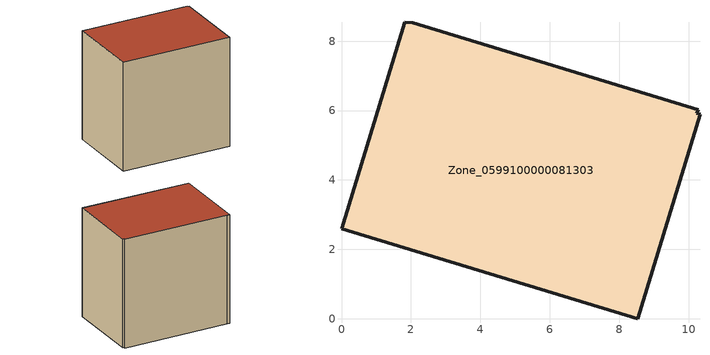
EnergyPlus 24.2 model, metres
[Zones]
Zone_0599100000081303
 floor ground (C_G): 1.82,8.55 2.05,8.52 10.27,6.03 10.24,5.92 10.33,5.9 8.54,0 0,2.59 z0
 wall outside (C_F): 8.54,0 10.33,5.9 10.24,5.92 10.27,6.03 2.05,8.52 1.82,8.55 0,2.59 8.54,0 z0:8.81
 roof outside (C_R): 2.05,8.52 1.82,8.55 0,2.59 8.54,0 10.33,5.9 10.24,5.92 10.27,6.03 z8.81
[BUILDING]
Pand.0599100000081303: North Axis=0; Terrain=City; Loads Convergence Tolerance Value=0.04; Temperature Convergence Tolerance Value=0.4; Solar Distribution=FullExterior; Maximum Number of Warmup Days=25; Minimum Number of Warmup Days=1
[Site:Location]
Rotterdam.The.Hague.AP_ZH_NLD Design_Conditions: Latitude=51.96; Longitude=4.45; Time Zone=1; Elevation=-4.5
[SITE:GROUNDTEMPERATURE:BUILDINGSURFACE]
18, 18, 18, 18, 18, 18, 18, 18, 18, 18, 18, 18
[MATERIAL] Thermal Absorptance=0.9; Solar Absorptance=0.7; Visible Absorptance=0.7
Name | Roughness | Thickness | Conductivity | Density | Specific Heat
G.TC.1975-1991 | MediumSmooth | 0.15 | 0.288461 | 540 | 1210
F.TC.1975-1991 | Rough | 0.3 | 0.230769 | 1920 | 840
R.TC.1975-1991 | MediumRough | 0.2 | 0.153846 | 1500 | 1000
[CONSTRUCTION]
C_G: G.TC.1975-1991
C_F: F.TC.1975-1991
C_R: R.TC.1975-1991
[ZONE]
Zone_0599100000081303: Type=1; Multiplier=1; Ceiling Height=Autocalculate; Volume=Autocalculate; Floor Area=autocalculate; Part of Total Floor Area=Yes
[ZONEINFILTRATION:DESIGNFLOWRATE]
Infil_Zone_0599100000081303: Zone or ZoneList or Space or SpaceList=Zone_0599100000081303; Schedule=AlwaysOn; Design Flow Rate Calculation Method=Flow/Area; Flow Rate per Floor Area=0.003; Constant Term Coefficient=1; Temperature Term Coefficient=0; Velocity Term Coefficient=0; Velocity Squared Term Coefficient=0
[HVACTEMPLATE:ZONE:IDEALLOADSAIRSYSTEM]
Zone_0599100000081303: Maximum Heating Supply Air Temperature=50; Minimum Cooling Supply Air Temperature=13; Maximum Heating Supply Air Humidity Ratio=0.0156; Minimum Cooling Supply Air Humidity Ratio=0.0077; Heating Limit=NoLimit; Cooling Limit=NoLimit; Dehumidification Control Type=ConstantSensibleHeatRatio; Cooling Sensible Heat Ratio=0.7; Dehumidification Setpoint=60; Humidification Control Type=None; Humidification Setpoint=30; Outdoor Air Method=None; Outdoor Air Flow Rate per Person=0.00944; Outdoor Air Flow Rate per Zone Floor Area=0; Outdoor Air Flow Rate per Zone=0; Demand Controlled Ventilation Type=None; Outdoor Air Economizer Type=NoEconomizer; Heat Recovery Type=None; Sensible Heat Recovery Effectiveness=0.7; Latent Heat Recovery Effectiveness=0.65
[ZONECONTROL:THERMOSTAT]
ThermostatControl_Zone_0599100000081303: Zone or ZoneList=Zone_0599100000081303; Control Type Schedule=DualSetpointControlType; Control 1=Thermostat_Zone_0599100000081303; Temperature Difference Between Cutout And Setpoint=0
[THERMOSTATSETPOINT:DUALSETPOINT]
Thermostat_Zone_0599100000081303: Heating Setpoint Temperature Schedule=HeatingSetpoint_Zone_0599100000081303; Cooling Setpoint Temperature Schedule=CoolingSetpoint_Zone_0599100000081303
[SCHEDULE:COMPACT]
HeatingSetpoint_Zone_0599100000081303: Through: 12/31, For: AllDays, Until: 24:00, 21
CoolingSetpoint_Zone_0599100000081303: Through: 12/31, For: AllDays, Until: 24:00, 24
DualSetpointControlType: Through: 12/31, For: AllDays, Until: 24:00, 4
AlwaysOn: Through: 12/31, For: AllDays, Until: 24:00, 1
